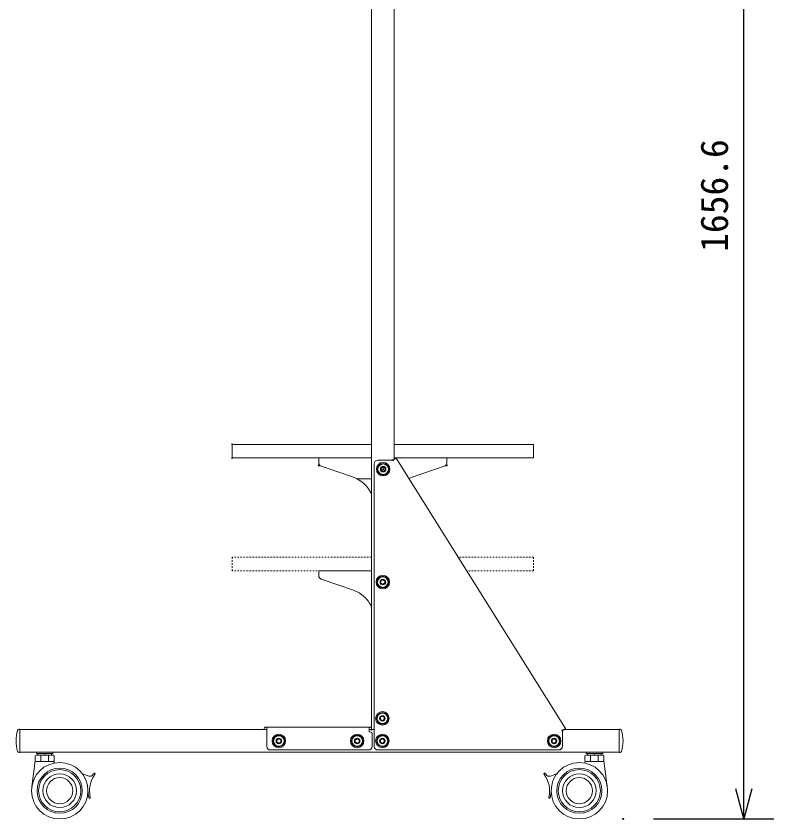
# Model space of a CAD drawing. Units: millimetres, scale not verified. Extents: x -62 to 63, y -117 to 117.
# Drawn here: x 9.3 to 59.6, y -10.6 to 42.7 of the extents above; entities that cross this region are included whole.
import ezdxf
from ezdxf.enums import TextEntityAlignment as Align

# ---------------------------------------------------------------- set-up
doc = ezdxf.new("R2010")
doc.units = ezdxf.units.MM
doc.header["$LTSCALE"] = 0.125
doc.header["$PDMODE"] = 32
doc.header["$PDSIZE"] = 0.0625
doc.linetypes.add('USER4', pattern=[63.5, 31.75, -6.35, 6.35, -6.35, 6.35, -6.35])
doc.linetypes.add('USER5', pattern=[1.4, 0.7, -0.7])
for name, color, linetype in [('0-0_0', 7, 'Continuous'), ('0-4_DEFPOINTS', 7, 'Continuous'), ('0-6_SUNPO', 7, 'Continuous')]:
    doc.layers.add(name, color=color, linetype=linetype)
doc.layers.add('0-5_GAIKEI', color=1, linetype='Continuous', lineweight=18)
doc.styles.add('ＭＳ ゴシック', font='')
doc.styles.get('ＭＳ ゴシック').set_extended_font_data('MS Gothic')

# ---------------------------------------------------------------- blocks, each defined once
blk = doc.blocks.new('_OPEN30')
at = {"layer": '0-0_0'}
blk.add_line((0, 0), (-1, 0), dxfattribs=at)
blk.add_lwpolyline([(-1, 0.26795), (0, 0), (-1, -0.26795)], dxfattribs=at)
blk = doc.blocks.new('D7')
at = {"layer": '0-4_DEFPOINTS'}
blk.add_point((46.9295, 4.6618), dxfattribs=at)
at = {"layer": '0-6_SUNPO'}
for p, q in [((54.9295, 6.6618), (54.9295, 85.4913)), ((48.9295, 4.6618), (56.9295, 4.6618))]:
    blk.add_line(p, q, dxfattribs=at)
at = {"layer": '0-6_SUNPO', "xscale": 2, "yscale": 2, "rotation": 270}
blk.add_blockref('_OPEN30', (54.9295, 4.6618), dxfattribs=at)
at = {"layer": '0-6_SUNPO', "style": 'ＭＳ ゴシック'}
blk.add_text('1656.6', height=1.833, rotation=90, dxfattribs=at).set_placement((54.4295, 42.3265), align=Align.BOTTOM_LEFT)

msp = doc.modelspace()

# ---------------------------------------------------------------- linework, layer by layer
at = {"layer": '0-5_GAIKEI'}
for p, q in [((34.3811, 13.2981), (34.3811, 72.0011)), ((32.8811, -4.6489), (32.8811, 52.8711)), ((23.6311, 13.4011), (23.6311, 14.3011)), ((32.8811, 14.3011), (23.6311, 14.3011)), ((43.6311, 14.3011), (34.3811, 14.3011)), ((43.6311, 13.4011), (43.6311, 14.3011)), ((32.8811, 13.4011), (23.6311, 13.4011)), ((29.3811, 13.4011), (29.3811, 13.0798)), ((34.5179, 13.3839), (34.3426, 13.274)), ((43.6311, 13.4011), (34.3811, 13.4011)), ((37.8811, 13.4011), (37.8811, 13.0798)), ((31.6791, 12.1141), (29.5501, 12.8433)), ((33.0561, 13.0011), (33.0561, -5.7489)), ((33.3061, 13.2511), (34.2629, 13.2511)), ((33.6311, 13.0361), (33.6311, 13.0002)), ((33.6811, 13.0361), (33.6811, 13.0002)), ((35.5831, 12.1141), (37.7121, 12.8433)), ((33.5311, 12.7183), (33.5311, 12.584)), ((33.5354, 12.7258), (33.6517, 12.793)), ((33.5354, 12.5765), (33.6517, 12.5093)), ((33.6604, 12.793), (33.7767, 12.7258)), ((33.6604, 12.5093), (33.7767, 12.5765)), ((33.7811, 12.7183), (33.7811, 12.584)), ((32.8811, 12.0069), (31.9335, 12.0069)), ((33.6061, 5.5361), (33.6061, 5.5002)), ((33.6561, 5.5361), (33.6561, 5.5002)), ((33.5061, 5.2183), (33.5061, 5.084)), ((33.5104, 5.2258), (33.6267, 5.293)), ((33.5104, 5.0765), (33.6267, 5.0093)), ((33.6354, 5.293), (33.7517, 5.2258)), ((33.6354, 5.0093), (33.7517, 5.0765)), ((33.7561, 5.2183), (33.7561, 5.084)), ((33.5811, -3.5139), (33.5811, -3.5498)), ((33.6311, -3.5139), (33.6311, -3.5498)), ((33.4811, -3.8317), (33.4811, -3.966)), ((33.4854, -3.8242), (33.6017, -3.757)), ((33.4854, -3.9735), (33.6017, -4.0407)), ((33.6104, -3.757), (33.7267, -3.8242)), ((33.6104, -4.0407), (33.7267, -3.9735)), ((33.7311, -3.8317), (33.7311, -3.966)), ((9.4779, -4.6239), (9.5311, -4.6239)), ((9.5311, -4.6239), (9.5311, -6.1739)), ((9.5311, -4.6489), (25.9311, -4.6489)), ((9.5311, -6.1489), (9.5311, -4.6489)), ((25.7311, -4.6339), (25.7311, -4.6489)), ((25.8911, -4.4739), (32.7711, -4.4739)), ((25.8911, -4.6339), (25.8911, -4.6489)), ((25.9311, -4.6339), (25.8911, -4.6339)), ((25.9311, -4.4739), (25.9311, -5.7489)), ((32.7311, -4.7989), (32.7311, -4.4739)), ((32.7311, -4.6339), (32.7711, -4.6339)), ((32.7311, -4.6489), (33.0561, -4.6489)), ((32.7311, -4.7989), (32.7811, -4.7989)), ((32.7711, -4.6339), (32.7711, -4.6489)), ((33.0561, -4.6489), (32.8811, -4.6489)), ((45.5561, -4.7819), (45.5561, -5.7489)), ((45.6358, -4.6489), (49.3311, -4.6489)), ((49.3842, -4.6239), (49.3311, -4.6239)), ((49.3311, -6.1739), (49.3311, -4.6239)), ((26.6061, -5.3317), (26.6061, -5.466)), ((26.6104, -5.3242), (26.7267, -5.257)), ((26.7061, -5.0139), (26.7061, -5.0498)), ((26.7354, -5.257), (26.8517, -5.3242)), ((26.7561, -5.0139), (26.7561, -5.0498)), ((26.8561, -5.3317), (26.8561, -5.466)), ((31.8061, -5.3317), (31.8061, -5.466)), ((31.8104, -5.3242), (31.9267, -5.257)), ((31.9061, -5.0139), (31.9061, -5.0498)), ((31.9354, -5.257), (32.0517, -5.3242)), ((31.9561, -5.0139), (31.9561, -5.0498)), ((32.0561, -5.3317), (32.0561, -5.466)), ((32.9311, -4.9489), (32.9311, -5.7489)), ((33.4811, -5.3317), (33.4811, -5.466)), ((33.4854, -5.3242), (33.6017, -5.257)), ((33.5811, -5.0139), (33.5811, -5.0498)), ((33.6104, -5.257), (33.7267, -5.3242)), ((33.6311, -5.0139), (33.6311, -5.0498)), ((33.7311, -5.3317), (33.7311, -5.466)), ((44.8811, -5.3317), (44.8811, -5.466)), ((44.8854, -5.3242), (45.0017, -5.257)), ((44.9811, -5.0139), (44.9811, -5.0498)), ((45.0104, -5.257), (45.1267, -5.3242)), ((45.0311, -5.0139), (45.0311, -5.0498)), ((45.1311, -5.3317), (45.1311, -5.466)), ((26.6104, -5.4735), (26.7267, -5.5407)), ((26.7354, -5.5407), (26.8517, -5.4735)), ((31.8104, -5.4735), (31.9267, -5.5407)), ((31.9354, -5.5407), (32.0517, -5.4735)), ((33.4854, -5.4735), (33.6017, -5.5407)), ((33.6104, -5.5407), (33.7267, -5.4735)), ((44.8854, -5.4735), (45.0017, -5.5407)), ((45.0104, -5.5407), (45.1267, -5.4735)), ((9.4779, -6.1739), (9.5311, -6.1739)), ((9.5311, -6.1489), (49.3311, -6.1489)), ((11.7561, -6.3539), (10.6061, -6.3539)), ((10.6311, -6.1489), (10.6311, -6.2289)), ((10.6311, -6.1489), (11.7311, -6.1489)), ((10.6311, -6.2289), (11.7311, -6.2289)), ((10.7211, -6.2289), (11.6411, -6.2289)), ((10.7211, -6.2289), (10.7211, -6.3539)), ((10.7211, -6.3539), (11.6411, -6.3539)), ((10.9311, -6.3539), (10.9311, -6.7539)), ((11.1811, -6.2289), (11.1811, -6.3539)), ((11.4311, -6.3539), (11.4311, -6.7539)), ((11.6411, -6.2289), (11.6411, -6.3539)), ((11.7311, -6.1489), (11.7311, -6.2289)), ((26.1811, -5.9989), (32.6811, -5.9989)), ((33.3061, -5.9989), (45.3061, -5.9989)), ((47.1061, -6.3539), (48.2561, -6.3539)), ((47.1311, -6.1489), (47.1311, -6.2289)), ((47.1311, -6.1489), (48.2311, -6.1489)), ((47.1311, -6.2289), (48.2311, -6.2289)), ((47.2211, -6.2289), (48.1411, -6.2289)), ((47.2211, -6.2289), (47.2211, -6.3539)), ((47.2211, -6.3539), (48.1411, -6.3539)), ((47.4311, -6.3539), (47.4311, -6.7539)), ((47.6811, -6.2289), (47.6811, -6.3539)), ((47.9311, -6.3539), (47.9311, -6.7539)), ((48.1411, -6.2289), (48.1411, -6.3539)), ((48.2311, -6.1489), (48.2311, -6.2289)), ((49.3842, -6.1739), (49.3311, -6.1739)), ((10.3235, -8.449), (10.5602, -6.7238)), ((10.5561, -6.4039), (10.5561, -6.7039)), ((11.7561, -6.7539), (10.6061, -6.7539)), ((11.8211, -6.8637), (11.8019, -6.7238)), ((11.8061, -6.4039), (11.8061, -6.7039)), ((47.041, -6.8637), (47.0602, -6.7238)), ((47.0561, -6.4039), (47.0561, -6.7039)), ((47.1061, -6.7539), (48.2561, -6.7539)), ((48.5387, -8.449), (48.3019, -6.7238)), ((48.3061, -6.4039), (48.3061, -6.7039)), ((13.6891, -7.5896), (14.1031, -7.7309)), ((45.1731, -7.5896), (44.759, -7.7309))]:
    msp.add_line(p, q, dxfattribs=at)
at = {"layer": '0-5_GAIKEI', "linetype": 'USER5'}
for p, q in [((32.8811, 6.8011), (23.6311, 6.8011)), ((23.6311, 5.9011), (23.6311, 6.8011)), ((43.6311, 6.8011), (38.6436, 6.8011)), ((43.6311, 5.9011), (43.6311, 6.8011)), ((32.8811, 5.9011), (23.6311, 5.9011)), ((43.6311, 5.9011), (39.2077, 5.9011))]:
    msp.add_line(p, q, dxfattribs=at)
at = {"layer": '0-5_GAIKEI', "linetype": 'USER4'}
for p, q in [((29.3811, 5.9011), (32.8811, 5.9011)), ((29.3811, 5.9011), (29.3811, 5.5798)), ((31.6791, 4.6141), (29.5501, 5.3433))]:
    msp.add_line(p, q, dxfattribs=at)
at = {"layer": '0-5_GAIKEI'}
msp.add_lwpolyline([(34.5179, 13.3839), (45.7679, -4.5661), (45.6264, -4.6548)], dxfattribs=at)
for centre, radius in [((33.6561, 12.6511), 0.45), ((33.6561, 12.6511), 0.385), ((33.6561, 12.6511), 0.35), ((33.6561, 12.6511), 0.1835), ((33.6311, 5.1511), 0.45), ((33.6311, 5.1511), 0.385), ((33.6311, 5.1511), 0.35), ((33.6311, 5.1511), 0.1835), ((33.6061, -3.8989), 0.45), ((33.6061, -3.8989), 0.385), ((33.6061, -3.8989), 0.35), ((33.6061, -3.8989), 0.1835), ((26.7311, -5.3989), 0.45), ((26.7311, -5.3989), 0.385), ((26.7311, -5.3989), 0.35), ((26.7311, -5.3989), 0.1835), ((31.9311, -5.3989), 0.45), ((31.9311, -5.3989), 0.385), ((31.9311, -5.3989), 0.35), ((31.9311, -5.3989), 0.1835), ((33.6061, -5.3989), 0.45), ((33.6061, -5.3989), 0.385), ((33.6061, -5.3989), 0.35), ((33.6061, -5.3989), 0.1835), ((45.0061, -5.3989), 0.45), ((45.0061, -5.3989), 0.385), ((45.0061, -5.3989), 0.35), ((45.0061, -5.3989), 0.1835), ((12.1811, -8.7039), 1.875), ((46.6811, -8.7039), 1.875), ((12.1811, -8.7039), 1.5), ((12.1811, -8.7039), 1.4), ((46.6811, -8.7039), 1.5), ((46.6811, -8.7039), 1.4), ((12.1811, -8.7039), 1.1195), ((12.1811, -8.7039), 0.8695), ((46.6811, -8.7039), 1.1195), ((46.6811, -8.7039), 0.8695)]:
    msp.add_circle(centre, radius, dxfattribs=at)
for centre, radius, start, end in [((29.6311, 13.0798), 0.25, 180, 251.09542), ((33.3061, 13.0011), 0.25, 90, 180), ((34.2629, 13.4011), 0.15, 270, 302.07706), ((37.6311, 13.0798), 0.25, 288.90458, 0), ((33.5397, 12.7183), 0.00865, 120, 180), ((33.5397, 12.584), 0.00865, 180, 240), ((33.6561, 12.7855), 0.00865, 60, 120), ((33.6561, 12.5168), 0.00865, 240, 300), ((33.7724, 12.7183), 0.00865, 0, 60), ((33.7724, 12.584), 0.00865, 300, 0), ((31.0311, 10.222), 2, 22.33165, 71.09542), ((36.2311, 10.222), 2, 108.90458, 115.54515), ((33.5147, 5.2183), 0.00865, 120, 180), ((33.5147, 5.084), 0.00865, 180, 240), ((33.6311, 5.2855), 0.00865, 60, 120), ((33.6311, 5.0168), 0.00865, 240, 300), ((33.7474, 5.2183), 0.00865, 0, 60), ((33.7474, 5.084), 0.00865, 300, 0), ((33.4897, -3.8317), 0.00865, 120, 180), ((33.4897, -3.966), 0.00865, 180, 240), ((33.6061, -3.7645), 0.00865, 60, 120), ((33.6061, -4.0332), 0.00865, 240, 300), ((33.7224, -3.8317), 0.00865, 0, 60), ((33.7224, -3.966), 0.00865, 300, 0), ((11.7811, -5.3989), 2.5, 163.66518, 196.33482), ((9.4779, -4.7239), 0.1, 90, 163.66518), ((25.8911, -4.6339), 0.16, 90, 180), ((32.7711, -4.6339), 0.16, 86.41668, 90), ((32.7711, -4.6339), 0.16, 46.56746, 90), ((32.7811, -4.9489), 0.15, 0, 90), ((45.7061, -4.7819), 0.15, 122.07706, 180), ((49.3842, -4.7239), 0.1, 16.33482, 90), ((47.0811, -5.3989), 2.5, 343.66518, 16.33482), ((26.6147, -5.3317), 0.00865, 120, 180), ((26.7311, -5.2645), 0.00865, 60, 120), ((26.8474, -5.3317), 0.00865, 0, 60), ((31.8147, -5.3317), 0.00865, 120, 180), ((31.9311, -5.2645), 0.00865, 60, 120), ((32.0474, -5.3317), 0.00865, 0, 60), ((33.4897, -5.3317), 0.00865, 120, 180), ((33.6061, -5.2645), 0.00865, 60, 120), ((33.7224, -5.3317), 0.00865, 0, 60), ((44.8897, -5.3317), 0.00865, 120, 180), ((45.0061, -5.2645), 0.00865, 60, 120), ((45.1224, -5.3317), 0.00865, 0, 60), ((26.1811, -5.7489), 0.25, 180, 270), ((26.6147, -5.466), 0.00865, 180, 240), ((26.7311, -5.5332), 0.00865, 240, 300), ((26.8474, -5.466), 0.00865, 300, 0), ((31.8147, -5.466), 0.00865, 180, 240), ((31.9311, -5.5332), 0.00865, 240, 300), ((32.0474, -5.466), 0.00865, 300, 0), ((32.6811, -5.7489), 0.25, 270, 0), ((33.3061, -5.7489), 0.25, 180, 270), ((33.4897, -5.466), 0.00865, 180, 240), ((33.6061, -5.5332), 0.00865, 240, 300), ((33.7224, -5.466), 0.00865, 300, 0), ((44.8897, -5.466), 0.00865, 180, 240), ((45.0061, -5.5332), 0.00865, 240, 300), ((45.1224, -5.466), 0.00865, 300, 0), ((45.3061, -5.7489), 0.25, 270, 0), ((9.4779, -6.0739), 0.1, 196.33482, 270), ((10.6061, -6.4039), 0.05, 90, 180), ((11.7561, -6.4039), 0.05, 0, 90), ((47.1061, -6.4039), 0.05, 90, 180), ((48.2561, -6.4039), 0.05, 0, 90), ((49.3842, -6.0739), 0.1, 270, 343.66518), ((10.6061, -6.7039), 0.05, 180, 270), ((11.7561, -6.7039), 0.05, 270, 0), ((47.1061, -6.7039), 0.05, 180, 270), ((48.2561, -6.7039), 0.05, 270, 0), ((14.1839, -7.4943), 0.25, 251.15583, 325.30567), ((15.9311, -8.7039), 1.775, 142.67065, 193.87703), ((15.9311, -8.7039), 1.875, 142.67065, 145.30567), ((14.4799, -7.5972), 0.05, 50.57794, 142.67065), ((14.4799, -7.5972), 0.05, 322.67065, 50.57794), ((44.3822, -7.5972), 0.05, 129.42206, 217.32935), ((42.9311, -8.7039), 1.775, 346.12297, 37.32935), ((44.3822, -7.5972), 0.05, 37.32935, 129.42206), ((42.9311, -8.7039), 1.875, 34.69433, 37.32935), ((44.6782, -7.4943), 0.25, 214.69433, 288.84417), ((15.9311, -8.7039), 1.875, 180, 193.87703), ((42.9311, -8.7039), 1.875, 346.12297, 0), ((14.1593, -9.1416), 0.05, 193.87703, 287.20657), ((14.1593, -9.1416), 0.05, 287.20657, 13.87703), ((44.7028, -9.1416), 0.05, 166.12297, 252.79343), ((44.7028, -9.1416), 0.05, 252.79343, 346.12297)]:
    msp.add_arc(centre, radius, start, end, dxfattribs=at)
at = {"layer": '0-5_GAIKEI', "linetype": 'USER4'}
for centre, radius, start, end in [((29.6311, 5.5798), 0.25, 180, 251.09542), ((31.0311, 2.722), 2, 22.33164, 71.09542)]:
    msp.add_arc(centre, radius, start, end, dxfattribs=at)
at = {"layer": '0-5_GAIKEI'}
for p in [(23.6311, 14.3011), (23.6311, 13.4011), (29.3811, 12.9011), (34.3061, 13.2511), (37.8811, 12.9011), (33.6561, 12.6511), (32.8811, -4.6489), (45.5561, -4.6989)]:
    msp.add_point(p, dxfattribs=at)

# ---------------------------------------------------------------- block references
at = {"layer": '0-6_SUNPO'}
msp.add_blockref('D7', (2.6724, -15.2406), dxfattribs=at)

doc.saveas('drawing.dxf')
